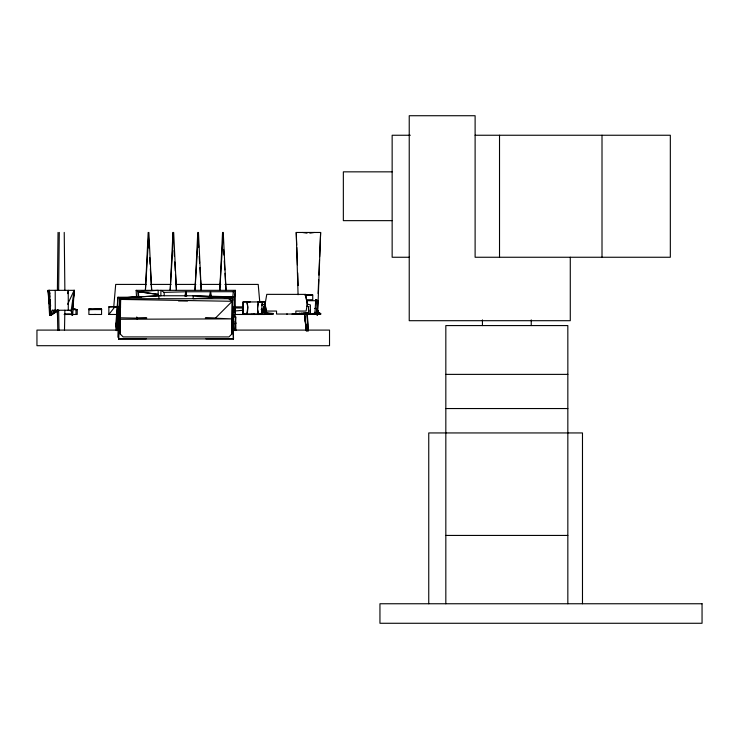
<?xml version="1.0" encoding="UTF-8"?>
<svg xmlns="http://www.w3.org/2000/svg" width="739" height="739" viewBox="0 0 739 739"><rect width="100%" height="100%" fill="white"/><g stroke="black" fill="none" stroke-linecap="round" stroke-linejoin="round"><path stroke-width="1.11" d="M307.11 306.399L308.523 306.565L308.496 312.615L299.036 313.512L310.251 314.472L310.408 304.958L307.516 304.117L307.11 306.399L308.939 306.648M185.794 296.219L185.812 291.776L233.33 291.693L235.298 290.335L235.178 313.364M57.393 290.335L58.039 232.415M58.63 290.335L59.286 232.415M160.843 295.969L160.926 290.335L164.132 292.367L185.812 291.776L186.708 296.117M210.439 296.219L210.504 291.776L211.659 297.207M116.411 329.502L115.681 326.435L117.926 297.254L119.718 297.993L120.198 333.982L123.136 336.919L228.951 336.919L231.889 333.982L232.443 297.928L233.94 296.866L235.085 313.595M138.175 297.272L138.276 291.693L136.133 290.335L136.539 297.096M64.487 330.351L64.875 310.241M116.226 330.573L117.926 297.254L140.9 297.18M118.619 338.961L118.517 314.389L119.718 297.993L158.894 295.766L193.193 295.766L232.443 297.928L233.515 338.878L118.619 338.961L119.718 297.993L141.269 297.013M117.907 337.27L118.517 314.389L116.623 315.008L117.519 330.592M298.076 294.769L296.237 232.471L320.634 232.471L317.705 312.486L314.334 312.412M317.835 300.44L317.216 315.414L316.976 312.486M318.121 293.531L318.685 279.702M318.878 275.093L319.497 260.119M319.636 256.664L320.634 232.471M232.379 326.361L233.154 314.389L235.676 316.994L235.88 330.527M101.566 309.198L88.883 309.595L89.853 309.105L88.883 309.595L101.566 309.595L101.529 309.068L88.883 309.198L101.529 309.068M316.68 310.472L317.243 314.371L317.613 301.429L315.904 299.748L316.892 300.163M316.458 310.011L318.333 314.066L320.569 314.472L320.634 313.539L318.869 313.197L316.837 308.967L318.915 313.253L320.634 313.548L320.569 314.472L318.352 314.084L317.096 311.507M234.679 330.555L235.676 316.994L234.383 315.627M301.327 314.371L301.401 313.401L300.995 314.371M72.376 312.865L72.2 315.119L71.415 311.221M72.819 307.239L73.355 300.477M73.53 298.223L74.149 290.335L48.118 290.335L49.587 315.119L50.464 313.17M303.683 314.371L303.286 313.401M113.751 306.861L115.7 284.413L145.999 284.413M315.747 299.738L314.869 314.371L314.675 313.789L309.364 314.371L309.364 313.493M72.154 312.865L71.951 315.119L71.221 310.241L74.149 290.335L67.655 304.274M72.755 306.112L73.253 300.477M73.549 297.096L74.149 290.335L73.503 292.542M235.362 328.116L235.233 315.821M50.28 312.865L50.067 315.119L49.448 307.239M49.846 293.651L49.356 290.335L50.825 315.119L51.314 315.119L51.518 312.865M232.767 297.152L233.33 291.693M73.484 296.043L74.149 290.335L72.69 315.119L71.221 310.241L52.284 310.241L50.825 315.119L58.63 310.241L59.018 330.351M234.143 300.293L235.298 290.335L136.133 290.335M253.837 314.278L254.715 314.278L252.978 314.278L253.625 314.278M303.812 314.371L303.932 313.401L303.396 314.371L300.505 313.641M116.485 330.629L117.095 326.296M117.87 320.874L118.637 315.461L116.623 315.008M232.028 300.718L232.443 297.928L217.682 297.235L193.193 298.704L193.193 295.766L233.94 296.866L216.703 296.93M301.78 314.371L301.928 313.401L302.103 314.371L314.777 314.472L314.777 312.523M67.674 293.651L68.237 290.335L68.293 310.241M307.276 304.145L306.112 311.064L295.849 311.064L295.849 314.038L276.534 314.038L276.534 311.064L266.271 311.064L265.089 304.135L266.779 294.353L305.512 294.39L307.285 304.135L305.512 294.39M301.401 313.401L301.512 314.371M117.122 318.546L115.681 326.435L117.215 320.126M117.529 316.292L120.679 299.424L123.136 298.704L228.951 298.704L232.443 297.928L233.358 338.952M58.63 310.241L51.314 315.119L51.702 313.17M209.359 297.207L210.504 291.776M184.87 296.117L185.812 291.776M315.895 312.421L315.47 314.371L316.033 312.421M117.972 316.976L118.48 314.879M260.756 302.463L260.756 301.983M316.588 310.472L317.151 308.523L316.329 300.708L306.805 300.708M94.74 314.426L95.396 314.426M308.071 314.472L308.939 314.472M50.751 311.221L49.587 315.119L53.485 312.68M303.424 314.371L303.766 313.401M261.384 313.013L262.16 311.054M64.681 314.472L65.411 314.472M316.652 309.493L317.151 308.523L314.99 308.468L317.151 308.523L317.308 314.371L316.652 308.523M250.623 314.472L251.066 314.472M253.098 314.472L253.846 314.426M251.482 314.278L251.639 314.278M257.865 314.472L262.28 314.204L262.271 309.743M316.541 309.493L317.151 308.523M258.317 314.26L258.29 313.789A21.837 21.837 0 0 1 258.29 302.463L258.317 301.992M258.04 314.472L262.16 314.417L261.846 305.133L264.867 304.117L265.264 306.399L263.869 306.546L263.851 312.588L273.347 314.269L261.994 314.343L261.985 309.124M117.455 314.472L108.864 314.472L114.85 306.861L120.586 306.916M308.496 312.615L299.036 314.269L310.38 314.343M261.994 314.343L262.271 309.733M68.561 314.472L69.143 314.426M255.74 314.472L256.322 314.426M54.455 310.241L53.42 311.101L52.284 310.241M52.82 313.29L55.564 311.461M65.873 314.472L66.057 314.472M67.11 314.472L67.323 314.472M251.814 314.472L252.359 314.472M254.29 314.472L254.835 314.472M249.505 301.983L249.505 302.463M253.366 314.426L253.44 314.426M261.846 305.133L264.867 304.117M247.454 314.472L243.039 314.214L243.076 301.918L247.768 301.78M302.75 313.641L299.701 314.371L299.387 313.401L299.877 314.371M243.242 314.435L243.076 301.918L247.454 301.78M249.921 301.78L247.445 301.918L250.244 301.78M309.853 233.136L314.287 232.471M58.316 310.389L53.42 311.101L58.852 310.629M265.264 306.399L263.86 306.537L263.878 312.615L273.347 313.512L262.16 314.417M306.648 299.738L312.754 299.738L312.736 295.027L306.279 295.027M234.512 311.045L243.556 310.214M138.793 297.152L138.276 291.693L158.174 290.335L158.174 294.408L138.276 291.693L138.452 297.152M108.864 314.472L108.864 306.861L113.751 306.565M120.198 333.982L119.718 297.993L158.894 295.766L158.894 298.704M312.736 295.027L304.644 295.037M136.854 318.306L146.645 317.816L146.645 318.306L120.198 317.816L120.679 299.424L232.222 301.29L231.889 333.982M286.723 314.038L287.305 314.038M74.787 309.198L72.468 309.087M120.198 319.248L231.889 318.888L205.433 317.816L205.433 318.306L215.234 318.306L232.222 301.29L228.951 298.704L230.42 300.182M209.913 296.902L233.94 296.866M410.311 135.246L392.15 135.255L392.15 257.255L409.434 257.255M475.112 135.246L670.328 135.246L670.328 257.255L475.112 257.255L475.112 115.727L409.23 115.727L409.23 320.698L570.277 320.698L570.277 257.255M392.15 171.845L343.349 171.845L343.349 220.647L392.15 220.647M150.562 284.413L171.097 284.413M175.466 284.413L195.863 284.413M200.306 284.413L220.785 284.413M224.878 284.413L258.207 284.413L259.768 302.131M257.541 301.78L264.71 301.918L264.747 313.096M260.017 301.78L264.71 301.918L264.719 304.154M262.243 301.918L262.253 305.272L262.243 301.909L247.029 301.983L247.029 302.463A21.837 21.837 0 0 1 247.029 313.789L247.029 314.278M108.864 306.861L120.3 306.861M234.078 306.861L243.27 306.861M72.293 309.105L77.225 309.595L77.225 314.472L64.136 314.472M72.718 309.595L77.225 309.595M261.135 309.595L264.405 309.595L264.405 314.472M305.142 313.493L297.374 313.493L297.374 314.371L306.251 314.371M314.675 313.789L309.576 314.371L309.576 313.493M65.115 313.983L72.57 313.983L72.57 314.472M246.798 313.983L257.449 313.983M247.777 314.278L243.039 314.214L246.863 314.278L247.768 307.212L246.881 301.909M257.541 314.278L262.29 314.223L258.456 314.278L257.541 309.05L258.438 301.909L257.865 301.78M232.563 314.472L265.042 314.472L265.042 306.861M119.33 330.093L36.95 330.093L36.95 345.704L329.52 345.704L329.52 330.093L233.081 330.093M118.674 338.859L146.239 338.868M205.95 338.878L233.515 338.878M445.829 374.377L567.838 374.377L567.838 603.754M445.829 408.547L567.838 408.547M445.829 535.433L567.838 535.433M178.524 300.958L187.558 300.976M234.087 307.96L243.26 308.043M88.883 309.198L91.183 309.272M114.85 306.861L120.568 307.387M297.374 314.371L292.247 313.789L292.145 314.26L297.595 314.371L297.595 313.493M138.276 291.693L158.174 294.408M302.584 232.471L307.018 233.136M318.906 313.234L317.133 309.308L318.925 313.262L320.634 313.539L318.869 313.197M68.173 310.241L71.757 310.879L71.221 310.241M318.352 314.084L320.569 314.472M303.969 314.371L301.124 313.789L303.969 314.371L302.26 313.724M119.718 297.993L123.136 298.704M260.34 301.78L260.913 301.909M303.609 314.371L300.505 313.641L303.239 314.371M317.594 301.336L316.31 299.84M300.579 313.724L302.011 314.371L301.928 313.401M232.877 315.692L235.676 316.994M101.566 309.595L100.596 309.105L101.566 309.105L101.566 314.472L88.883 314.472L88.883 309.105M316.763 300.062L317.253 300.533M316.985 300.237L317.631 301.688L317.558 301.179M317.29 300.588L317.53 301.069M73.549 309.198L73.549 309.595M233.746 314.943L234.254 317.114M235.261 321.456L235.769 323.627L235.381 321.428M232.434 317.447L233.93 324.024M234.919 328.402L235.418 330.592M299.471 313.401L299.664 314.371M299.757 313.401L299.951 314.371M303.729 313.401L303.914 314.371M232.665 306.048L233.829 312.634M136.761 316.966L137.121 319.045M265.089 304.117L266.271 311.064M48.441 292.542L48.118 290.335L49.18 303.858M48.774 294.759L49.097 296.967M305.53 321.936L304.496 314.057L306.362 328.679M305.817 324.181L306.26 327.553M232.388 319.673L232.951 325.197M233.173 327.405L233.506 330.712M261.92 309.068L261.966 309.595M118.517 314.389L119.542 326.361M49.356 290.335L49.892 297.096M50.067 299.35L50.603 306.112M51.046 311.738L51.314 315.119M223.03 240.369L222.559 232.415L219.779 290.335L223.252 232.415L226.023 290.335L225.007 273.301M223.575 249.449L223.917 255.131M224.259 260.802L224.804 269.892M198.652 247.177L197.766 232.415L194.985 290.335L198.458 232.415L201.239 290.335L200.62 280.109M199.197 256.267L199.604 263.075M199.872 267.62L200.491 277.836M173.453 240.369L172.972 232.415L170.192 290.335L173.665 232.415L176.445 290.335L175.494 274.437M174.062 250.586L174.404 256.267M174.746 261.939L175.282 271.028M149.13 248.313L148.179 232.415L145.407 290.335L148.872 232.415L151.652 290.335L150.359 268.756M149.675 257.403L150.082 264.211M310.02 310.075L310.251 314.472M164.132 292.367L164.261 295.72M296.237 232.471L296.708 245.163M296.792 247.463L297.429 264.774M297.725 272.848L298.187 285.54M307.581 325.308L307.267 314.057L307.701 330.933M57.393 310.241L57.781 330.351M64.228 232.415L64.875 290.335M264.728 306.38L264.756 313.087M55.213 290.335L55.268 310.241M567.857 374.377L567.829 325.576L445.829 325.576L445.829 603.754M602.008 135.246L602.008 257.255M582.48 603.754L582.48 432.943L428.749 432.943L428.749 603.754M531.239 319.904L531.239 325.576M499.518 135.246L499.518 257.255M482.438 319.904L482.438 325.576M261.966 309.198L261.929 314.472M243.38 309.595L243.38 314.472M75.988 314.472L75.988 309.595L74.519 309.105L74.519 309.595M75.757 309.105L75.757 309.595M57.439 309.595L57.439 314.472M298.547 314.066L296.302 314.472L296.237 313.548L296.302 314.472L298.538 314.075M702.05 603.754L379.948 603.754L379.948 623.273L702.05 623.273L702.05 603.754M299.711 314.371L299.535 313.401L299.701 314.371M306.371 330.933L304.431 314.057L306.325 330.933M308.08 330.933L307.341 314.057L308.024 330.933"/></g></svg>
